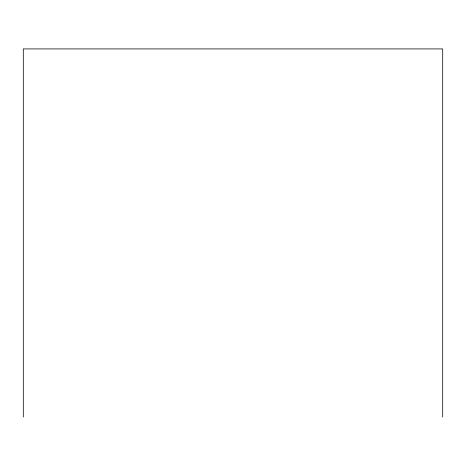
<?xml version="1.0" encoding="UTF-8"?>
<svg xmlns="http://www.w3.org/2000/svg" width="466" height="466" viewBox="0 0 466 466"><rect width="100%" height="100%" fill="white"/><g stroke="black" fill="none" stroke-linecap="round" stroke-linejoin="round"><path stroke-width="0.7" d="M442.7 417.082L442.7 48.918L23.3 48.918L23.3 417.082"/></g></svg>
